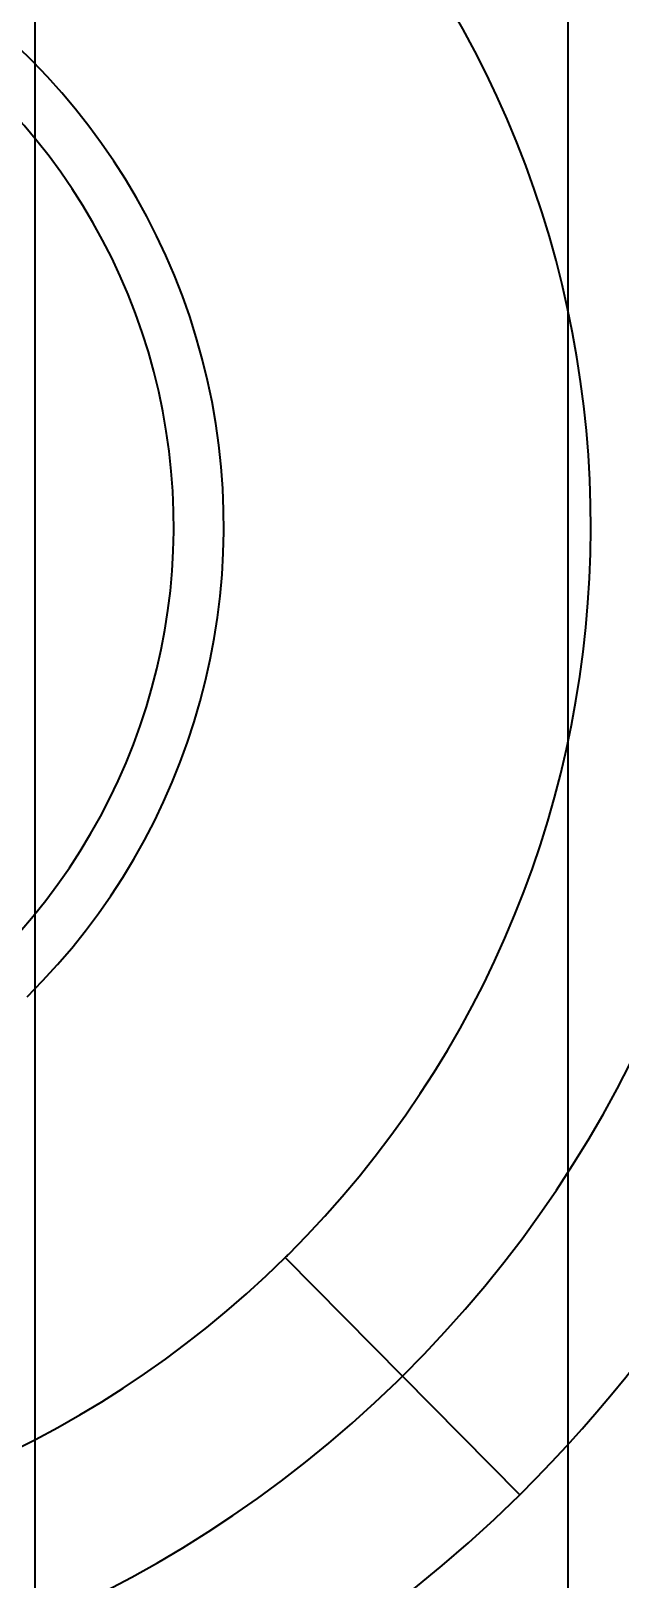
# Model space of a CAD drawing. Header units: millimetres. Extents: x -180 to 3623, y 0 to 2194.
# Drawn here: x 1385.6 to 1396.19, y 466.06 to 493.91 of the extents above; entities that cross this region are included whole.
import ezdxf

# ---------------------------------------------------------------- set-up
doc = ezdxf.new("R2010")
doc.units = ezdxf.units.MM

# ---------------------------------------------------------------- blocks, each defined once
blk = doc.blocks.new('Drawing View2')
at = {"color": 7, "linetype": 'Continuous', "lineweight": 35}
for p, q in [((1145.6, 202), (1145.6, -278)), ((1145.6, 202), (1145.6, -278)), ((1155.186, 200.062), (1155.186, -1)), ((1155.186, 200.062), (1155.186, -1)), ((1150.103, 133.841), (1154.321, 129.573)), ((1154.321, 129.573), (1152.212, 131.707))]:
    blk.add_line(p, q, dxfattribs=at)
for radius, start, end in [(24.5, 314.6585, 134.6585), (24.5, 314.6585, 134.6585), (21.5, 314.6585, 134.2993), (18.5, 314.9113, 134.6585), (24.5, 134.6585, 314.6585), (24.5, 134.6585, 314.6585), (21.5, 134.6585, 314.2993), (18.5, 134.9113, 314.6585), (11.9, 314.6585, 134.6585), (11, 314.6585, 134.6585), (11, 314.6585, 134.6585), (18.5, 314.6585, 314.9113), (21.5, 314.2993, 314.6585)]:
    blk.add_arc((1137.1, 147), radius, start, end, dxfattribs=at)

msp = doc.modelspace()

# ---------------------------------------------------------------- block references
at = {"color": 7, "linetype": 'Continuous', "lineweight": 35}
msp.add_blockref('Drawing View2', (240.063, 338), dxfattribs=at)

doc.saveas('drawing.dxf')
